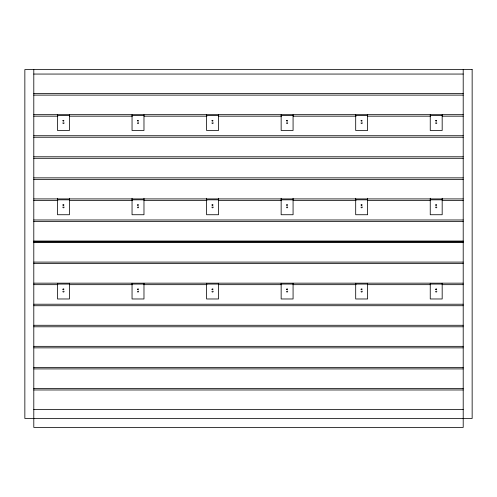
<?xml version="1.0" encoding="UTF-8"?>
<svg xmlns="http://www.w3.org/2000/svg" width="497" height="497" viewBox="0 0 497 497"><rect width="100%" height="100%" fill="white"/><g stroke="black" fill="none" stroke-linecap="round" stroke-linejoin="round"><path stroke-width="0.75" d="M62.933 122.759C62.429 124.07 64.809 123.629 63.858 122.585M62.933 207.007C62.429 208.311 64.815 207.883 63.858 206.833M62.933 291.254C62.467 292.658 64.846 291.969 63.858 291.074M137.483 122.759C136.979 124.07 139.359 123.629 138.408 122.585M137.483 207.007C136.979 208.311 139.365 207.883 138.408 206.833M137.483 291.254C137.017 292.658 139.396 291.969 138.408 291.074M212.033 122.759C211.529 124.07 213.909 123.629 212.958 122.585M212.033 207.007C211.529 208.311 213.915 207.883 212.958 206.833M212.033 291.254C211.567 292.658 213.946 291.969 212.958 291.074M286.583 122.759C286.079 124.07 288.459 123.629 287.508 122.585M286.583 207.007C286.079 208.311 288.465 207.883 287.508 206.833M286.583 291.254C286.117 292.658 288.496 291.969 287.508 291.074M361.133 122.759C360.629 124.07 363.009 123.629 362.058 122.585M361.133 207.007C360.629 208.311 363.015 207.883 362.058 206.833M361.133 291.254C360.667 292.658 363.046 291.969 362.058 291.074M435.683 122.759C435.179 124.07 437.559 123.629 436.608 122.585M435.683 207.007C435.179 208.311 437.565 207.883 436.608 206.833M435.683 291.254C435.217 292.658 437.596 291.969 436.608 291.074M33.796 74.053L463.204 74.053M33.796 93.61L463.204 93.61M33.796 95.113L463.204 95.113M33.796 114.67L463.204 114.67M57.497 115.577L69.425 115.577M132.047 115.577L143.975 115.577M206.597 115.577L218.525 115.577M281.147 115.577L293.075 115.577M355.697 115.577L367.625 115.577M430.247 115.577L442.175 115.577M33.796 116.174L57.869 116.174M69.518 116.174L132.413 116.174M144.062 116.174L206.957 116.174M218.605 116.174L281.501 116.174M293.149 116.174L356.045 116.174M367.693 116.174L430.588 116.174M442.237 116.174L463.204 116.174M33.796 135.731L463.204 135.731M33.796 137.234L463.204 137.234M33.796 156.791L463.204 156.791M33.796 158.301L463.204 158.301M33.796 177.858L463.204 177.858M33.796 179.361L463.204 179.361M33.796 198.918L463.204 198.918M57.497 199.825L69.425 199.825M132.047 199.825L143.975 199.825M206.597 199.825L218.525 199.825M281.147 199.825L293.075 199.825M355.697 199.825L367.625 199.825M430.247 199.825L442.175 199.825M33.796 200.421L57.869 200.421M69.518 200.421L132.413 200.421M144.062 200.421L206.957 200.421M218.605 200.421L281.501 200.421M293.149 200.421L356.045 200.421M367.693 200.421L430.588 200.421M442.237 200.421L463.204 200.421M33.796 219.978L463.204 219.978M33.796 221.482L463.204 221.482M33.796 241.039L463.204 241.039M33.796 241.79L463.204 241.79M33.796 242.542L463.204 242.542M33.796 262.099L463.204 262.099M33.796 263.603L463.204 263.603M33.796 283.16L463.204 283.16M57.497 284.067L69.425 284.067M132.047 284.067L143.975 284.067M206.597 284.067L218.525 284.067M281.147 284.067L293.075 284.067M355.697 284.067L367.625 284.067M430.247 284.067L442.175 284.067M33.796 284.663L57.869 284.663M69.518 284.663L132.413 284.663M144.062 284.663L206.957 284.663M218.605 284.663L281.501 284.663M293.149 284.663L356.045 284.663M367.693 284.663L430.588 284.663M442.237 284.663L463.204 284.663M33.796 304.22L463.204 304.22M33.796 305.723L463.204 305.723M33.796 325.28L463.204 325.28M33.796 326.79L463.204 326.79M33.796 346.347L463.204 346.347M33.796 347.85L463.204 347.85M33.796 367.407L463.204 367.407M33.796 368.911L463.204 368.911M33.796 388.468L463.204 388.468M33.796 389.971L463.204 389.971M33.796 409.528L463.204 409.528M463.204 69.58L463.204 427.42L33.796 427.42L33.796 69.58M442.175 114.745L442.175 130.487L430.247 130.487L430.247 114.745M442.175 198.272L442.175 214.735L430.247 214.735L430.247 198.272M442.175 283.234L442.175 298.977L430.247 298.977L430.247 283.234M367.625 114.745L367.625 130.487L355.697 130.487L355.697 114.745M367.625 198.272L367.625 214.735L355.697 214.735L355.697 198.272M367.625 283.234L367.625 298.977L355.697 298.977L355.697 283.234M293.075 114.745L293.075 130.487L281.147 130.487L281.147 114.745M293.075 198.272L293.075 214.735L281.147 214.735L281.147 198.272M293.075 283.234L293.075 298.977L281.147 298.977L281.147 283.234M218.525 114.745L218.525 130.487L206.597 130.487L206.597 114.745M218.525 198.272L218.525 214.735L206.597 214.735L206.597 198.272M218.525 283.234L218.525 298.977L206.597 298.977L206.597 283.234M143.975 114.745L143.975 130.487L132.047 130.487L132.047 114.745M143.975 198.272L143.975 214.735L132.047 214.735L132.047 198.272M143.975 283.234L143.975 298.977L132.047 298.977L132.047 283.234M69.425 114.745L69.425 130.487L57.497 130.487L57.497 114.745M69.425 198.272L69.425 214.735L57.497 214.735L57.497 198.272M69.425 283.234L69.425 298.977L57.497 298.977L57.497 283.234M62.87 120.771C64.051 122.554 64.318 119.112 62.87 120.734M62.87 205.012C63.914 206.827 64.498 203.348 62.87 204.975M62.87 289.26C64.107 291.037 64.293 287.521 62.87 289.26M137.42 120.771C138.601 122.554 138.868 119.112 137.42 120.734M137.42 205.012C138.464 206.827 139.048 203.348 137.42 204.975M137.42 289.26C138.657 291.037 138.843 287.521 137.42 289.26M211.97 120.771C213.151 122.554 213.418 119.112 211.97 120.734M211.97 205.012C213.014 206.827 213.598 203.348 211.97 204.975M211.97 289.26C213.207 291.037 213.393 287.521 211.97 289.26M286.52 120.771C287.701 122.554 287.968 119.112 286.52 120.734M286.52 205.012C287.564 206.827 288.148 203.348 286.52 204.975M286.52 289.26C287.757 291.037 287.943 287.521 286.52 289.26M361.071 120.771C362.251 122.554 362.518 119.112 361.071 120.734M361.071 205.012C362.114 206.827 362.698 203.348 361.071 204.975M361.071 289.26C362.307 291.037 362.493 287.521 361.071 289.26M435.62 120.771C436.801 122.554 437.068 119.112 435.62 120.734M435.62 205.012C436.664 206.827 437.248 203.348 435.62 204.975M435.62 289.26C436.857 291.037 437.043 287.521 435.62 289.26M472.15 69.58L24.85 69.58L24.85 418.474L472.15 418.474L472.15 69.58"/></g></svg>
